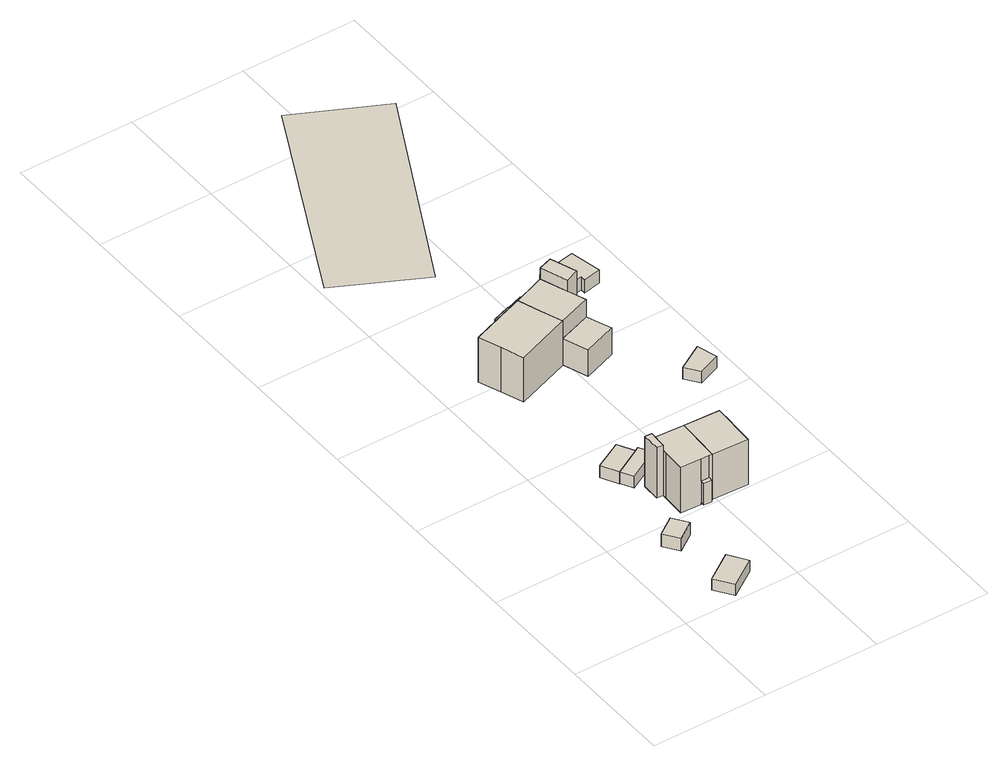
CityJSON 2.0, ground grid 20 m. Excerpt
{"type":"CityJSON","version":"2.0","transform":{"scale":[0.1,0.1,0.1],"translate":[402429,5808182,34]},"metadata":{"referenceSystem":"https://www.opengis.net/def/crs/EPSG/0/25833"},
"CityObjects":{
"building1":{"type":"Building","attributes":{"Gemeindeschluessel":"11000009","BezugspunktDach":"2200","function":"31001_2000","measuredHeight":2.08,"storeysAboveGround":1},"address":[{"country":"Germany","locality":"Berlin","thoroughfareNumber":"58D (1)","thoroughfareName":"Falkenbrunnstraße"}],"geometry":[{"type":"Solid","lod":"1","boundaries":[[[[0,1,2,3]],[[4,5,6,7]],[[4,7,3,2]],[[5,4,2,1]],[[6,5,1,0]],[[7,6,0,3]]]]}]},
"building2":{"type":"Building","attributes":{"Gemeindeschluessel":"11000009","BezugspunktDach":"2200","function":"51009_1610","measuredHeight":2.38,"storeysAboveGround":0},"address":[{"country":"Germany","locality":"Berlin"}],"geometry":[{"type":"Solid","lod":"1","boundaries":[[[[8,9,10,11]],[[12,13,14,15]],[[12,15,11,10]],[[13,12,10,9]],[[14,13,9,8]],[[15,14,8,11]]]]}]},
"building3":{"type":"Building","attributes":{"Gemeindeschluessel":"11000009","BezugspunktDach":"2200","function":"51009_1610","measuredHeight":9.62,"storeysAboveGround":0},"address":[{"country":"Germany","locality":"Berlin"}],"geometry":[{"type":"Solid","lod":"1","boundaries":[[[[16,17,18,19]],[[20,21,22,23]],[[20,23,19,18]],[[21,20,18,17]],[[22,21,17,16]],[[23,22,16,19]]]]}]},
"building4":{"type":"Building","attributes":{"Gemeindeschluessel":"11000009","BezugspunktDach":"2200","function":"31001_2000","measuredHeight":2.26,"storeysAboveGround":1},"address":[{"country":"Germany","locality":"Berlin","thoroughfareNumber":"60 (2)","thoroughfareName":"Falkenbrunnstraße"}],"geometry":[{"type":"Solid","lod":"1","boundaries":[[[[24,25,26,27]],[[28,29,30,31]],[[28,31,27,26]],[[29,28,26,25]],[[30,29,25,24]],[[31,30,24,27]]]]}]},
"building5":{"type":"Building","attributes":{"Gemeindeschluessel":"11000009","BezugspunktDach":"2200","function":"31001_2000","measuredHeight":2.14,"storeysAboveGround":1},"address":[{"country":"Germany","locality":"Berlin","thoroughfareNumber":"58B (1)","thoroughfareName":"Falkenbrunnstraße"}],"geometry":[{"type":"Solid","lod":"1","boundaries":[[[[32,33,34,25,24]],[[35,36,37,38,39]],[[35,39,24,25]],[[36,35,25,34]],[[37,36,34,33]],[[38,37,33,32]],[[39,38,32,24]]]]}]},
"building6":{"type":"Building","attributes":{"Gemeindeschluessel":"11000009","function":"31001_1010"},"address":[{"country":"Germany","locality":"Berlin","thoroughfareNumber":"58B","thoroughfareName":"Falkenbrunnstraße"}],"children":["building6-1","building6-2"]},
"building6-1":{"type":"BuildingPart","attributes":{"BezugspunktDach":"2200","measuredHeight":10.64,"storeysAboveGround":2},"parents":["building6"],"geometry":[{"type":"MultiSurface","lod":"1","boundaries":[[[40,41,42,43,44,45,46,47,48]],[[49,22,21,50,51,52,53,54,55]],[[49,55,48,47]],[[22,49,47,46]],[[21,22,46,45]],[[50,21,45,44]],[[51,50,44,43]],[[52,51,43,42]],[[53,52,42,41]],[[56,57,41,40]],[[54,53,58,59]],[[55,54,40,48]],[[59,58,57,56]]]}]},
"building6-2":{"type":"BuildingPart","attributes":{"BezugspunktDach":"2200","measuredHeight":4.01,"storeysAboveGround":2},"parents":["building6"],"geometry":[{"type":"MultiSurface","lod":"1","boundaries":[[[60,57,56,61]],[[59,58,62,63]],[[59,63,61,56]],[[62,58,57,60]],[[63,62,60,61]],[[64,58,59,56,57]]]}]},
"building7":{"type":"Building","attributes":{"Gemeindeschluessel":"11000009","BezugspunktDach":"2200","function":"31001_1010","measuredHeight":10.52,"storeysAboveGround":2},"address":[{"country":"Germany","locality":"Berlin","thoroughfareNumber":"58C","thoroughfareName":"Falkenbrunnstraße"}],"geometry":[{"type":"Solid","lod":"1","boundaries":[[[[65,66,67,68,44,43,42]],[[69,70,71,72,73,74,75]],[[69,75,42,43]],[[70,69,43,44]],[[71,70,44,68]],[[72,71,68,67]],[[73,72,67,66]],[[74,73,66,65]],[[75,74,65,42]]]]}]},
"building8":{"type":"Building","attributes":{"Gemeindeschluessel":"11000009","function":"31001_1010"},"address":[{"country":"Germany","locality":"Berlin","thoroughfareNumber":"62","thoroughfareName":"Falkenbrunnstraße"}],"children":["building8-1","building8-2"]},
"building8-1":{"type":"BuildingPart","attributes":{"BezugspunktDach":"2200","measuredHeight":10.75,"storeysAboveGround":2},"parents":["building8"],"geometry":[{"type":"MultiSurface","lod":"1","boundaries":[[[76,77,78,79,80,81,82]],[[83,84,85,86,87,88,89]],[[83,89,82,81]],[[84,83,90,91,92,93,94,81,80]],[[85,84,80,79]],[[86,85,79,78]],[[87,86,78,77]],[[88,87,77,76]],[[89,88,76,82]],[[94,93,92,91,90]]]}]},
"building8-2":{"type":"BuildingPart","attributes":{"BezugspunktDach":"2200","measuredHeight":5.78,"storeysAboveGround":2},"parents":["building8"],"geometry":[{"type":"Solid","lod":"1","boundaries":[[[[94,93,95,96,97]],[[98,99,92,91,100]],[[98,100,97,96]],[[99,98,96,95]],[[92,99,95,93]],[[100,91,94,97]],[[91,92,93,94]]]]}]},
"building9":{"type":"Building","attributes":{"Gemeindeschluessel":"11000009","function":"31001_1010"},"address":[{"country":"Germany","locality":"Berlin","thoroughfareNumber":"64","thoroughfareName":"Falkenbrunnstraße"}],"children":["building9-1","building9-2","building9-3","building9-4"]},
"building9-1":{"type":"BuildingPart","attributes":{"BezugspunktDach":"2200","measuredHeight":10.35,"storeysAboveGround":2},"parents":["building9"],"geometry":[{"type":"MultiSurface","lod":"1","boundaries":[[[79,78,101,102,103,104,105,80]],[[106,107,108,109,110,111,112,113]],[[114,93,80,105]],[[106,113,92,115]],[[107,106,105,104]],[[110,109,102,101]],[[116,117,118,101,78]],[[112,111,78,79]],[[113,112,79,80]],[[115,92,93,114]],[[108,107,104,103]],[[108,103,102,109]],[[111,110,118,117,116]]]}]},
"building9-2":{"type":"BuildingPart","attributes":{"BezugspunktDach":"2200","measuredHeight":11.33,"storeysAboveGround":2},"parents":["building9"],"geometry":[{"type":"MultiSurface","lod":"1","boundaries":[[[119,120,121,122]],[[123,124,125,126]],[[123,126,122,121]],[[124,123,121,120]],[[125,124,120,119]],[[104,103,108,107,126,125,109,108,103,102,127,119,122]],[[107,108,103,104]],[[127,102,103,108,109]]]}]},
"building9-3":{"type":"BuildingPart","attributes":{"BezugspunktDach":"2200","measuredHeight":5.79,"storeysAboveGround":2},"parents":["building9"],"geometry":[{"type":"MultiSurface","lod":"1","boundaries":[[[93,114,128,95]],[[129,115,92,99]],[[129,99,95,128]],[[115,129,128,114]],[[99,92,93,95]],[[92,115,130,114,93,131]]]}]},
"building9-4":{"type":"BuildingPart","attributes":{"BezugspunktDach":"2200","measuredHeight":6.89,"storeysAboveGround":2},"parents":["building9"],"geometry":[{"type":"MultiSurface","lod":"1","boundaries":[[[132,133,134,117,116]],[[135,136,137,138,139]],[[135,139,116,111,110]],[[136,135,117,134]],[[137,136,134,133]],[[138,137,133,132]],[[139,138,132,116]],[[110,111,116,117]]]}]},
"building10":{"type":"Building","attributes":{"Gemeindeschluessel":"11000009","BezugspunktDach":"2200","function":"31001_2000","measuredHeight":2.15,"storeysAboveGround":1},"address":[{"country":"Germany","locality":"Berlin","thoroughfareNumber":"58C (1)","thoroughfareName":"Falkenbrunnstraße"}],"geometry":[{"type":"Solid","lod":"1","boundaries":[[[[140,141,142,143]],[[144,145,146,147]],[[144,147,143,142]],[[145,144,142,141]],[[146,145,141,140]],[[147,146,140,143]]]]}]},
"building11":{"type":"Building","attributes":{"Gemeindeschluessel":"11000009","BezugspunktDach":"2200","function":"31001_2523","measuredHeight":0.038,"storeysAboveGround":1},"address":[{"country":"Germany","locality":"Berlin","thoroughfareNumber":"66","thoroughfareName":"Falkenbrunnstraße"}],"geometry":[{"type":"MultiSurface","lod":"1","boundaries":[[[148,149,150,151]]]}]},
"building12":{"type":"Building","attributes":{"Gemeindeschluessel":"11000009","BezugspunktDach":"2200","function":"31001_2000","measuredHeight":2.53,"storeysAboveGround":1},"address":[{"country":"Germany","locality":"Berlin","thoroughfareNumber":"64 (1)","thoroughfareName":"Falkenbrunnstraße"}],"geometry":[{"type":"Solid","lod":"1","boundaries":[[[[152,153,154,155,156,157]],[[158,159,160,161,162,163]],[[158,163,157,156]],[[159,158,156,155]],[[160,159,155,154]],[[161,160,154,153]],[[162,161,153,152]],[[163,162,152,157]]]]}]}
},
"vertices":[
[94,7,28],[143,40,28],[122,71,28],[73,38,28],[122,71,7],[143,40,7],[94,7,7],[73,38,7],
[90,139,28],[122,161,28],[104,186,28],[72,164,28],[104,186,4],[122,161,4],[90,139,4],[72,164,4],
[141,256,101],[143,287,101],[131,288,101],[130,257,101],[131,288,5],[143,287,5],[141,256,5],[130,257,5],
[105,315,27],[152,341,27],[137,369,27],[90,344,27],[137,369,4],[152,341,4],[105,315,4],[90,344,4],
[116,294,27],[171,324,27],[159,345,27],[152,341,5],[159,345,5],[171,324,5],[116,294,5],[105,315,5],
[175,207,92],[189,207,92],[194,206,92],[196,245,92],[198,284,92],[143,287,92],[141,256,92],[141,248,92],[139,209,92],[141,248,5],[198,284,5],[196,245,5],[194,206,5],[189,207,5],[175,207,5],[139,209,5],[175,207,50],[189,207,50],[189,207,9],[175,207,9],
[188,199,50],[174,200,50],[188,199,9],[174,200,9],[189,207,20],
[256,203,92],[258,242,92],[259,251,92],[260,281,92],[196,245,6],[198,284,6],[260,281,6],[259,251,6],[258,242,6],[256,203,6],[194,206,6],
[84,585,90],[98,547,90],[193,582,90],[179,620,90],[166,658,90],[135,647,90],[70,623,90],[135,647,5],[166,658,5],[179,620,5],[193,582,5],[98,547,5],[84,585,5],[70,623,5],[135,647,47],[135,647,10],[166,658,10],[166,658,68],[135,647,68],
[160,674,68],[160,675,68],[129,664,68],[160,675,10],[160,674,10],[129,664,10],
[249,602,90],[238,633,90],[235,640,90],[221,679,90],[195,669,90],[195,669,9],[221,679,9],[235,640,9],[238,633,9],[249,602,9],[193,582,9],[179,620,9],[166,658,9],[195,669,68],[195,669,10],[193,582,57],[249,602,57],[249,602,27],
[238,633,111],[261,642,111],[245,687,111],[221,679,111],[245,687,8],[261,642,8],[238,633,8],[221,679,8],[238,633,59],
[189,684,68],[189,684,10],[195,669,30],[166,658,41],
[208,539,57],[265,560,57],[257,581,57],[249,602,6],[257,581,6],[265,560,6],[208,539,6],[193,582,6],
[335,431,28],[373,446,28],[363,481,28],[317,454,28],[363,481,6],[373,446,6],[335,431,6],[317,454,6],
[150,844,16],[332,1199,16],[180,1273,16],[3,918,16],
[273,696,33],[312,703,33],[313,695,33],[343,701,33],[332,755,33],[265,742,33],[332,755,8],[343,701,8],[313,695,8],[312,703,8],[273,696,8],[265,742,8]
]}
